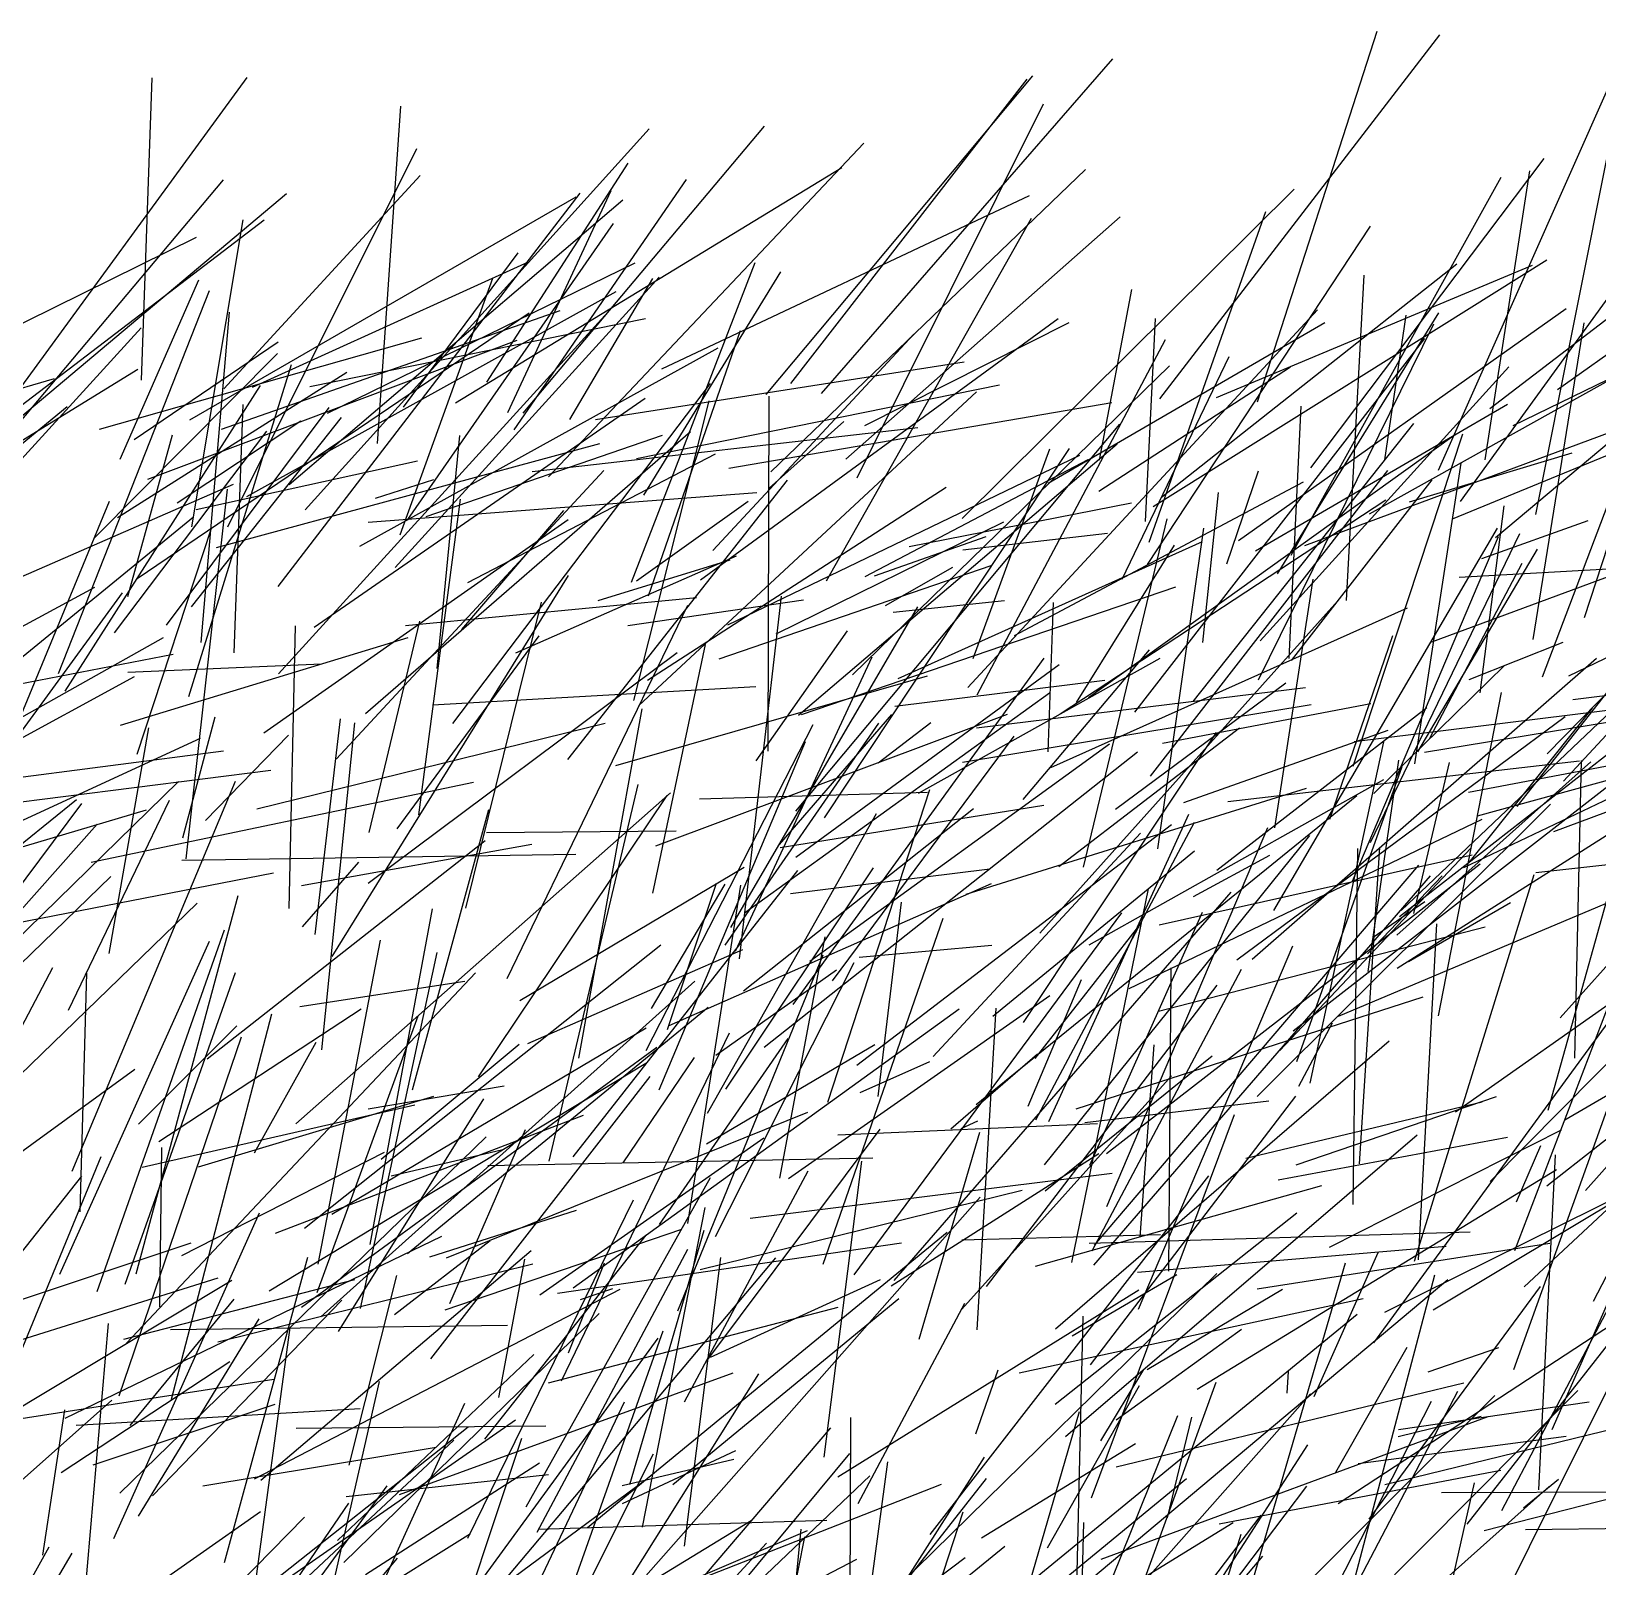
# Model space of a CAD drawing. Header units: metres. Extents: x 0 to 1019, y 0 to 619.
# Drawn here: x 769.9 to 849.4, y 539.2 to 617.1 of the extents above; entities that cross this region are included whole.
import ezdxf

# ---------------------------------------------------------------- set-up
doc = ezdxf.new("R2010")
doc.units = ezdxf.units.M

msp = doc.modelspace()

# ---------------------------------------------------------------- linework, layer by layer
at = {"color": 149}
for p, q in [((827.155, 598.474), (841.359, 616.927)), ((820.121, 531.428), (834.804, 548)), ((799.899, 542.436), (805.653, 545.124))]:
    msp.add_line(p, q, dxfattribs=at)
at = {"color": 84}
for p, q in [((832.108, 598.311), (838.179, 617.112)), ((821.494, 594.185), (835.528, 602.334)), ((779.312, 590.922), (798.746, 596.199)), ((766.867, 576.306), (773.877, 593.277)), ((799.886, 543.337), (805.553, 544.683))]:
    msp.add_line(p, q, dxfattribs=at)
at = {"color": 215}
for p, q in [((809.997, 598.732), (824.768, 615.711)), ((775.828, 594.39), (794.555, 601.443)), ((814.911, 578.473), (827.174, 585.322)), ((848.113, 583.213), (860.333, 584.738))]:
    msp.add_line(p, q, dxfattribs=at)
at = {"color": 41}
for p, q in [((767.458, 596.423), (780.86, 614.769)), ((807.691, 586.544), (819.251, 592.224)), ((791.955, 572.633), (795.796, 588.158))]:
    msp.add_line(p, q, dxfattribs=at)
at = {"color": 126}
for p, q in [((775.509, 599.413), (776.048, 614.75)), ((786.868, 582.504), (803.349, 596.808)), ((810.082, 554.566), (816.163, 572.122))]:
    msp.add_line(p, q, dxfattribs=at)
at = {"color": 160}
for p, q in [((807.19, 598.688), (820.719, 614.858)), ((846.798, 580.456), (859.658, 593.603)), ((843.614, 541.067), (861.865, 545.725))]:
    msp.add_line(p, q, dxfattribs=at)
at = {"color": 108}
for p, q in [((808.44, 599.25), (820.434, 614.683)), ((826.535, 590.059), (837.846, 607.22)), ((812.871, 580.006), (815.545, 582.043)), ((788.334, 552.025), (793.182, 555.771)), ((810.864, 525.915), (813.356, 544.545)), ((796.955, 531.916), (811.793, 539.609))]:
    msp.add_line(p, q, dxfattribs=at)
at = {"color": 109}
for p, q in [((841.292, 594.844), (850.079, 614.651)), ((771.625, 583.642), (781.533, 599.142)), ((808.833, 582.414), (824.996, 596.191)), ((805.838, 570.058), (807.96, 588.463)), ((838.014, 550.577), (851.468, 568.984))]:
    msp.add_line(p, q, dxfattribs=at)
at = {"color": 179}
for p, q in [((811.803, 594.468), (821.26, 613.44)), ((823.35, 561.758), (832.688, 562.856)), ((845.699, 541.117), (862.879, 541.312))]:
    msp.add_line(p, q, dxfattribs=at)
at = {"color": 118}
for p, q in [((787.478, 596.203), (788.651, 613.317)), ((783.797, 592.837), (801.26, 612.163)), ((787.106, 555.575), (790.258, 572.604)), ((783.347, 546.258), (796.015, 546.365)), ((806.476, 527.223), (809.151, 540.747)), ((803.033, 528.934), (817.276, 539.687))]:
    msp.add_line(p, q, dxfattribs=at)
at = {"color": 104}
for p, q in [((794.86, 597.734), (807.101, 612.303)), ((769.392, 598.125), (781.73, 607.547)), ((846.097, 586.253), (848.675, 602.332)), ((771.638, 546.753), (790.745, 555.991)), ((839.265, 546.187), (848.93, 547.588)), ((839.026, 536.257), (846.905, 543.295))]:
    msp.add_line(p, q, dxfattribs=at)
at = {"color": 233}
for p, q in [((846.232, 592.605), (850.097, 611.993)), ((807.288, 580.596), (807.345, 598.598)), ((822.907, 562.455), (840.514, 568.139))]:
    msp.add_line(p, q, dxfattribs=at)
at = {"color": 177}
for p, q in [((779.881, 591.97), (789.473, 611.162)), ((777.956, 597.402), (797.549, 608.719))]:
    msp.add_line(p, q, dxfattribs=at)
at = {"color": 68}
for p, q in [((796.151, 594.515), (812.146, 611.438)), ((804.357, 549.852), (812.996, 553.792))]:
    msp.add_line(p, q, dxfattribs=at)
at = {"color": 99}
for p, q in [((791.438, 598.264), (811.035, 610.212)), ((843.405, 583.561), (844.626, 593.041)), ((789.248, 563.413), (793.12, 577.635)), ((773.255, 553.188), (779.718, 571.525)), ((838.578, 552.13), (854.232, 559.906))]:
    msp.add_line(p, q, dxfattribs=at)
at = {"color": 56}
for p, q in [((793.016, 599.319), (800.184, 610.432)), ((846.787, 558.54), (860.32, 569.195)), ((783.62, 552.387), (801.64, 565.578)), ((780.061, 532.529), (787.967, 543.323)), ((791.923, 533.648), (809.288, 541.064))]:
    msp.add_line(p, q, dxfattribs=at)
at = {"color": 95}
for p, q in [((834.823, 594.977), (846.659, 610.666)), ((817.117, 552.292), (827.752, 564.129))]:
    msp.add_line(p, q, dxfattribs=at)
at = {"color": 232}
for p, q in [((842.415, 593.266), (855.185, 610.9)), ((789.94, 592.495), (801.922, 596.625)), ((823.564, 570.775), (838.522, 579.152)), ((827.127, 571.78), (842.994, 575.333)), ((830.174, 541.398), (844.454, 544.122)), ((811.973, 526.122), (817.186, 542.014))]:
    msp.add_line(p, q, dxfattribs=at)
at = {"color": 250}
for p, q in [((763.362, 590.192), (779.663, 609.571)), ((826.69, 579.329), (838.722, 594.836)), ((787.666, 559.906), (794.657, 565.735)), ((785.498, 551.151), (792.862, 562.962)), ((771.404, 534.93), (781.543, 542.028))]:
    msp.add_line(p, q, dxfattribs=at)
at = {"color": 147}
for p, q in [((779.683, 598.984), (789.64, 609.798)), ((801.373, 567.545), (805.106, 573.853)), ((818.518, 531.339), (823.075, 547.096))]:
    msp.add_line(p, q, dxfattribs=at)
at = {"color": 162}
for p, q in [((794.399, 596.89), (803.154, 609.596)), ((785.441, 540.561), (795.406, 549.984))]:
    msp.add_line(p, q, dxfattribs=at)
at = {"color": 25}
for p, q in [((807.429, 594.771), (823.387, 610.097)), ((800.722, 582.913), (817.852, 598.82)), ((771.432, 543.996), (779.979, 549.637))]:
    msp.add_line(p, q, dxfattribs=at)
at = {"color": 53}
for p, q in [((833.811, 590.545), (844.474, 609.708)), ((785.164, 557.116), (801.094, 566.568))]:
    msp.add_line(p, q, dxfattribs=at)
at = {"color": 103}
for p, q in [((843.651, 595.37), (845.924, 610.032)), ((816.697, 521.26), (832.382, 539.755))]:
    msp.add_line(p, q, dxfattribs=at)
at = {"color": 22}
for p, q in [((764.273, 593.258), (782.855, 608.886)), ((780.838, 593.51), (799.583, 603.91))]:
    msp.add_line(p, q, dxfattribs=at)
at = {"color": 225}
msp.add_line((782.433, 588.943), (797.747, 608.908), dxfattribs=at)
at = {"color": 197}
for p, q in [((794.084, 597.771), (799.327, 609.031)), ((793.632, 547.81), (794.953, 554.818))]:
    msp.add_line(p, q, dxfattribs=at)
at = {"color": 85}
for p, q in [((801.893, 599.993), (820.541, 608.779)), ((810.56, 568.948), (819.768, 581.361)), ((837.722, 569.415), (839.276, 580.131)), ((842.819, 578.517), (853.881, 580.619)), ((843.909, 558.768), (863.525, 578.584)), ((802.703, 552.198), (810.072, 570.263)), ((811.954, 534.905), (818.262, 544.78))]:
    msp.add_line(p, q, dxfattribs=at)
at = {"color": 216}
for p, q in [((817.133, 592.391), (833.966, 609.108)), ((779.206, 532.823), (792.193, 540.904))]:
    msp.add_line(p, q, dxfattribs=at)
at = {"color": 187}
for p, q in [((782.986, 594.124), (799.91, 608.572)), ((847.327, 598.945), (857.989, 606.502)), ((760.503, 578.129), (779.661, 580.611)), ((822.713, 550.936), (828.011, 554.046))]:
    msp.add_line(p, q, dxfattribs=at)
at = {"color": 153}
for p, q in [((826.621, 591.206), (832.54, 607.98)), ((830.614, 578.044), (848.439, 580.104)), ((821.523, 561.81), (828.633, 577.398))]:
    msp.add_line(p, q, dxfattribs=at)
at = {"color": 47}
msp.add_line((778.06, 591.981), (780.66, 607.546), dxfattribs=at)
at = {"color": 213}
for p, q in [((789.005, 592.342), (799.437, 607.357)), ((800.604, 589.236), (806.279, 593.284)), ((813.636, 587.646), (819.271, 588.233)), ((771.802, 567.449), (776.919, 578.111)), ((811.78, 564.671), (827.753, 576.88)), ((834.073, 559.618), (844.233, 563.074))]:
    msp.add_line(p, q, dxfattribs=at)
at = {"color": 71}
for p, q in [((810.241, 589.234), (820.647, 607.63)), ((789.563, 577.365), (791.678, 593.372)), ((817.864, 581.771), (834.553, 583.824)), ((823.851, 555.536), (840.29, 574.806)), ((774.746, 550.564), (792.44, 569.355)), ((787.008, 562.444), (793.905, 563.623)), ((796.15, 548.544), (810.834, 552.389)), ((823.21, 529.81), (830.018, 548.591))]:
    msp.add_line(p, q, dxfattribs=at)
at = {"color": 169}
for p, q in [((811.234, 595.407), (825.153, 607.703)), ((848.694, 587.375), (855.009, 606.713)), ((808.988, 582.455), (827.964, 588.933)), ((775.354, 541.783), (781.475, 551.807))]:
    msp.add_line(p, q, dxfattribs=at)
at = {"color": 32}
for p, q in [((759.313, 597.285), (778.288, 606.67)), ((833.065, 530.528), (842.277, 548.122)), ((822.817, 523.491), (823.298, 541.46))]:
    msp.add_line(p, q, dxfattribs=at)
at = {"color": 61}
for p, q in [((781.137, 599.064), (795.139, 605.415)), ((798.534, 597.427), (817.225, 600.346)), ((765.976, 582.538), (778.133, 592.484)), ((761.089, 550.786), (771.007, 569.623)), ((826.025, 554.171), (841.677, 555.489))]:
    msp.add_line(p, q, dxfattribs=at)
at = {"color": 140}
for p, q in [((788.786, 598.043), (794.616, 605.873)), ((842.847, 584.237), (847.609, 586.131)), ((789.004, 555.105), (804.248, 567.612))]:
    msp.add_line(p, q, dxfattribs=at)
at = {"color": 173}
for p, q in [((826.815, 593.008), (846.781, 605.525)), ((784.036, 599.094), (801.06, 602.544)), ((826.431, 592.249), (826.934, 602.547)), ((806.034, 568.432), (817.702, 577.695)), ((794.622, 529.566), (806.816, 549.012)), ((837.215, 544.465), (847.763, 545.847))]:
    msp.add_line(p, q, dxfattribs=at)
at = {"color": 44}
for p, q in [((784.937, 597.75), (800.537, 605.374)), ((809.397, 569.948), (824.598, 580.973)), ((765.233, 572.499), (772.208, 578.147)), ((845.12, 549.224), (850.242, 563.508)), ((795.716, 553.008), (807.072, 560.989))]:
    msp.add_line(p, q, dxfattribs=at)
at = {"color": 185}
for p, q in [((788.374, 589.917), (801.76, 604.635)), ((812.871, 563.083), (814.047, 572.937)), ((806.377, 556.903), (824.738, 559.191))]:
    msp.add_line(p, q, dxfattribs=at)
at = {"color": 158}
for p, q in [((800.364, 589.17), (806.635, 605.389)), ((774.429, 595.403), (778.407, 604.503)), ((848.2, 565.024), (848.546, 580.13)), ((825.914, 529.682), (844.151, 547.909))]:
    msp.add_line(p, q, dxfattribs=at)
at = {"color": 146}
msp.add_line((800.982, 593.586), (807.933, 604.91), dxfattribs=at)
at = {"color": 36}
msp.add_line((827.241, 593.476), (842.227, 605.314), dxfattribs=at)
at = {"color": 244}
for p, q in [((830.036, 598.543), (846.068, 605.257)), ((781.976, 553.216), (801.085, 564.775)), ((821.852, 547.462), (834.099, 557.168)), ((823.585, 528.713), (834.605, 543.302))]:
    msp.add_line(p, q, dxfattribs=at)
at = {"color": 11}
for p, q in [((836.628, 588.231), (837.521, 604.736)), ((785.889, 542.782), (796.154, 543.903))]:
    msp.add_line(p, q, dxfattribs=at)
at = {"color": 33}
for p, q in [((771.3, 584.539), (778.955, 603.971)), ((838.571, 543.389), (856.75, 547.834)), ((839.146, 525.904), (843.119, 543.471))]:
    msp.add_line(p, q, dxfattribs=at)
at = {"color": 229}
for p, q in [((788.624, 591.568), (793.322, 604.584)), ((827.061, 575.635), (829.391, 591.916)), ((797.682, 565.018), (800.894, 582.743)), ((779.713, 539.436), (783.934, 554.926)), ((820.029, 549.064), (837.468, 552.822))]:
    msp.add_line(p, q, dxfattribs=at)
at = {"color": 87}
for p, q in [((797.234, 597.429), (801.446, 604.575)), ((790.177, 549.768), (801.302, 564.085)), ((795.576, 540.974), (803.218, 555.326))]:
    msp.add_line(p, q, dxfattribs=at)
at = {"color": 168}
for p, q in [((824.094, 595.361), (825.738, 604.009)), ((783.621, 573.778), (795.304, 575.871)), ((772.397, 534.982), (773.824, 551.566))]:
    msp.add_line(p, q, dxfattribs=at)
at = {"color": 183}
for p, q in [((843.889, 597.982), (852.152, 604.308)), ((801.165, 584.203), (816.327, 593.987)), ((837.008, 581.087), (855.205, 583.343))]:
    msp.add_line(p, q, dxfattribs=at)
at = {"color": 96}
for p, q in [((782.445, 584.525), (799.356, 603.088)), ((776.385, 560.8), (786.646, 567.522))]:
    msp.add_line(p, q, dxfattribs=at)
at = {"color": 63}
for p, q in [((831.155, 591.275), (847.771, 603.045)), ((808.695, 575.217), (822.049, 584.988))]:
    msp.add_line(p, q, dxfattribs=at)
at = {"color": 178}
for p, q in [((845.074, 597.11), (858.629, 603.698)), ((828.366, 577.986), (838.731, 581.657)), ((845.641, 553.427), (865.578, 572.032)), ((817.886, 551.239), (818.856, 567.552)), ((793.067, 559.584), (812.593, 559.962))]:
    msp.add_line(p, q, dxfattribs=at)
at = {"color": 89}
msp.add_line((775.29, 589.356), (795.164, 602.83), dxfattribs=at)
at = {"color": 31}
for p, q in [((778.532, 586.102), (779.969, 602.865)), ((775.136, 596.41), (782.441, 601.369)), ((760.21, 582.253), (777.108, 585.519)), ((778.743, 577.078), (782.966, 581.406)), ((792.922, 545.689), (801.11, 556.045))]:
    msp.add_line(p, q, dxfattribs=at)
at = {"color": 9}
for p, q in [((779.568, 596.931), (796.745, 602.95)), ((774.279, 592.456), (785.927, 599.825))]:
    msp.add_line(p, q, dxfattribs=at)
at = {"color": 88}
for p, q in [((803.863, 589.295), (822.008, 602.54)), ((828.854, 583.115), (840.037, 597.224)), ((771.993, 559.289), (780.275, 579.076))]:
    msp.add_line(p, q, dxfattribs=at)
at = {"color": 49}
for p, q in [((812.186, 597.111), (822.553, 602.338)), ((774.132, 586.605), (781.863, 596.821)), ((788.168, 559.059), (793.827, 560.395))]:
    msp.add_line(p, q, dxfattribs=at)
at = {"color": 171}
msp.add_line((817.422, 583.832), (835.151, 602.977), dxfattribs=at)
at = {"color": 125}
for p, q in [((832.157, 584.212), (841.061, 602.277)), ((766.335, 577.379), (774.547, 588.628)), ((801.767, 563.411), (809.176, 581.086))]:
    msp.add_line(p, q, dxfattribs=at)
at = {"color": 206}
for p, q in [((833.117, 589.59), (841.302, 602.834)), ((814.445, 590.979), (825.724, 593.185)), ((835.761, 555.44), (847.526, 561.387))]:
    msp.add_line(p, q, dxfattribs=at)
at = {"color": 50}
for p, q in [((837.787, 592.629), (855.762, 602.662)), ((844.177, 591.433), (857.791, 602.86)), ((833.717, 585.303), (834.321, 598.099)), ((761.799, 545.579), (772.477, 559.03))]:
    msp.add_line(p, q, dxfattribs=at)
at = {"color": 51}
for p, q in [((838.563, 595.379), (839.648, 602.721)), ((773.369, 596.925), (789.724, 601.561)), ((775.287, 580.451), (779.061, 591.906)), ((781.554, 543.614), (795.271, 555.262))]:
    msp.add_line(p, q, dxfattribs=at)
at = {"color": 45}
for p, q in [((765.899, 591.555), (775.48, 602.068)), ((832.941, 572.512), (844.288, 591.909)), ((840.86, 581.255), (845.53, 590.129)), ((816.551, 561.436), (820.953, 565.247)), ((774.407, 542.948), (792.986, 561.026))]:
    msp.add_line(p, q, dxfattribs=at)
at = {"color": 94}
msp.add_line((801.219, 588.477), (805.881, 601.928), dxfattribs=at)
at = {"color": 26}
for p, q in [((804.483, 590.783), (814.682, 601.748)), ((832.996, 576.71), (834.936, 589.313)), ((846.858, 562.388), (851.312, 578.369)), ((790.411, 535.351), (801.717, 550.815))]:
    msp.add_line(p, q, dxfattribs=at)
at = {"color": 92}
for p, q in [((817.892, 583.461), (827.446, 601.483)), ((787.007, 592.221), (806.707, 593.712)), ((835.786, 577.139), (838.974, 586.469)), ((790.128, 554.944), (797.573, 557.318)), ((845.595, 542.213), (847.374, 543.671))]:
    msp.add_line(p, q, dxfattribs=at)
at = {"color": 3}
for p, q in [((825.89, 582.568), (840.596, 601.529)), ((792.593, 564.076), (802.166, 578.342)), ((824.935, 546.682), (831.304, 551.276)), ((775.354, 533.159), (783.779, 541.741))]:
    msp.add_line(p, q, dxfattribs=at)
at = {"color": 152}
msp.add_line((846.563, 584.363), (853.214, 601.908), dxfattribs=at)
at = {"color": 110}
for p, q in [((773.104, 591.398), (782.399, 600.772)), ((792.048, 589.145), (804.616, 595.684)), ((822.097, 582.49), (838.628, 593.349)), ((839.394, 572.515), (857.93, 590.112)), ((777.608, 576.2), (779.237, 582.332)), ((822.696, 554.651), (826.575, 573.609)), ((799.942, 531.122), (811.426, 544.97)), ((781.545, 529.206), (800.942, 543.546))]:
    msp.add_line(p, q, dxfattribs=at)
at = {"color": 2}
for p, q in [((786.586, 590.997), (804.748, 601.057)), ((763.153, 586.726), (780.178, 594.135)), ((771.353, 554.059), (778.959, 570.962)), ((831.511, 559.955), (843.502, 562.799)), ((803.84, 554.294), (820.17, 558.327))]:
    msp.add_line(p, q, dxfattribs=at)
at = {"color": 114}
for p, q in [((756.332, 588.324), (775.319, 599.97)), ((797.768, 552.775), (799.408, 553.343))]:
    msp.add_line(p, q, dxfattribs=at)
at = {"color": 133}
for p, q in [((777.896, 583.369), (783.109, 600.203)), ((797.404, 560.025), (808.792, 574.536))]:
    msp.add_line(p, q, dxfattribs=at)
at = {"color": 228}
for p, q in [((811.567, 584.468), (827.645, 600.145)), ((832.002, 590.764), (844.789, 598.195)), ((821.628, 579.766), (839.713, 587.861)), ((764.161, 566.656), (773.254, 576.894)), ((774.935, 546.395), (780.21, 552.788))]:
    msp.add_line(p, q, dxfattribs=at)
at = {"color": 201}
for p, q in [((824.061, 593.785), (833.791, 600.1)), ((803.217, 556.634), (805.912, 573.804)), ((793.812, 538.404), (807.683, 554.894))]:
    msp.add_line(p, q, dxfattribs=at)
at = {"color": 245}
msp.add_line((825.242, 589.327), (830.679, 600.618), dxfattribs=at)
at = {"color": 116}
msp.add_line((832.245, 586.186), (844.86, 600.087), dxfattribs=at)
at = {"color": 122}
for p, q in [((755.412, 594.893), (771.093, 599.509)), ((804.808, 585.279), (818.605, 590.022)), ((847.46, 567.069), (862.438, 583.831)), ((783.673, 571.685), (786.53, 574.973)), ((796.61, 553.099), (814.053, 555.647))]:
    msp.add_line(p, q, dxfattribs=at)
at = {"color": 204}
for p, q in [((791.289, 581.993), (804.358, 599.243)), ((841.299, 567.165), (844.483, 583.57))]:
    msp.add_line(p, q, dxfattribs=at)
at = {"color": 251}
for p, q in [((800.618, 595.44), (819.026, 599.187)), ((821.495, 580.568), (821.757, 588.143)), ((813.521, 553.471), (824.059, 560.19))]:
    msp.add_line(p, q, dxfattribs=at)
at = {"color": 212}
for p, q in [((842.002, 592.389), (858.398, 599.129)), ((804.169, 560.678), (812.697, 565.721)), ((802.452, 543.391), (813.921, 552.835))]:
    msp.add_line(p, q, dxfattribs=at)
at = {"color": 60}
for p, q in [((784.263, 586.894), (801.053, 598.496)), ((762.842, 557.888), (778.329, 572.881)), ((783.533, 567.649), (791.904, 568.925))]:
    msp.add_line(p, q, dxfattribs=at)
at = {"color": 170}
for p, q in [((800.479, 583.168), (804.293, 598.37)), ((848.747, 558.313), (855.587, 566.015)), ((775.537, 559.498), (789.375, 562.653))]:
    msp.add_line(p, q, dxfattribs=at)
at = {"color": 199}
for p, q in [((805.3, 594.949), (824.725, 598.28)), ((833.925, 566.406), (853.027, 581.277)), ((823.729, 555.245), (831.292, 569.539)), ((826.155, 555.941), (826.865, 565.697))]:
    msp.add_line(p, q, dxfattribs=at)
at = {"color": 6}
for p, q in [((753.158, 582.89), (771.732, 598.074)), ((779.472, 536.242), (794.468, 546.667))]:
    msp.add_line(p, q, dxfattribs=at)
at = {"color": 224}
msp.add_line((776.767, 586.98), (785.017, 598.036), dxfattribs=at)
at = {"color": 191}
for p, q in [((778.036, 587.911), (785.654, 597.518)), ((827.091, 567.404), (843.654, 571.679))]:
    msp.add_line(p, q, dxfattribs=at)
at = {"color": 19}
for p, q in [((780.207, 585.586), (780.657, 598.19)), ((787.05, 576.478), (789.614, 587.194)), ((791.147, 552.58), (794.983, 561.409))]:
    msp.add_line(p, q, dxfattribs=at)
at = {"color": 42}
for p, q in [((834.517, 591.025), (852.531, 597.72)), ((808.563, 567.743), (821.282, 585.308)), ((803.054, 540.272), (804.889, 554.915))]:
    msp.add_line(p, q, dxfattribs=at)
at = {"color": 155}
for p, q in [((777.321, 593.189), (783.581, 597.35)), ((817.334, 573.339), (834.599, 578.717)), ((778.401, 559.511), (790.327, 563.086)), ((767.383, 545.274), (773.459, 560.037))]:
    msp.add_line(p, q, dxfattribs=at)
at = {"color": 243}
for p, q in [((795.327, 594.786), (814.877, 597.009)), ((807.858, 575.862), (813.556, 582.462)), ((839.172, 571.259), (849.016, 580.05)), ((804.634, 565.173), (810.762, 569.499)), ((829.052, 548.225), (847.281, 559.375)), ((831.414, 528.961), (840.929, 547.626))]:
    msp.add_line(p, q, dxfattribs=at)
at = {"color": 55}
for p, q in [((807.348, 593.935), (811.129, 597.314)), ((830.555, 590.094), (832.164, 594.818)), ((807.087, 565.573), (826.032, 580.567)), ((823.633, 549.466), (834.06, 563.102)), ((849.151, 552.688), (853.327, 560.752))]:
    msp.add_line(p, q, dxfattribs=at)
at = {"color": 98}
for p, q in [((808.691, 577.556), (825.129, 597.179)), ((830.046, 574.552), (840.706, 582.811)), ((836.968, 557.606), (837.204, 575.653)), ((797.526, 536.151), (806.429, 541.569))]:
    msp.add_line(p, q, dxfattribs=at)
at = {"color": 4}
for p, q in [((836.96, 579.831), (842.52, 596.702)), ((803.803, 578.186), (815.364, 578.519)), ((826.083, 552.292), (833.903, 570.727))]:
    msp.add_line(p, q, dxfattribs=at)
at = {"color": 135}
for p, q in [((774.81, 588.445), (777.082, 596.641)), ((777.764, 575.142), (779.866, 593.895)), ((840.043, 572.364), (841.854, 580.027)), ((803.05, 547.589), (809.315, 559.31))]:
    msp.add_line(p, q, dxfattribs=at)
at = {"color": 27}
for p, q in [((790.502, 584.788), (791.65, 596.606)), ((784.596, 551.893), (803.57, 568.932)), ((777.004, 547.648), (782.114, 567.279)), ((841.436, 542.995), (851.981, 543.02))]:
    msp.add_line(p, q, dxfattribs=at)
at = {"color": 120}
for p, q in [((810.145, 577.215), (822.573, 595.957)), ((786.045, 544.377), (788.448, 554.001))]:
    msp.add_line(p, q, dxfattribs=at)
at = {"color": 38}
msp.add_line((817.682, 585.289), (821.585, 595.927), dxfattribs=at)
at = {"color": 141}
for p, q in [((823.54, 583.322), (841.975, 596.536)), ((792.053, 540.665), (800.459, 557.842))]:
    msp.add_line(p, q, dxfattribs=at)
at = {"color": 83}
for p, q in [((778.269, 592.849), (789.505, 595.316)), ((778.611, 543.319), (790.449, 545.284))]:
    msp.add_line(p, q, dxfattribs=at)
at = {"color": 16}
for p, q in [((805.241, 587.012), (823.107, 595.618)), ((833.718, 533.435), (848.356, 548.171))]:
    msp.add_line(p, q, dxfattribs=at)
at = {"color": 175}
msp.add_line((812.203, 589.463), (823.518, 595.398), dxfattribs=at)
at = {"color": 100}
msp.add_line((839.816, 593.251), (848.074, 595.722), dxfattribs=at)
at = {"color": 8}
msp.add_line((840.084, 579.946), (842.439, 595.207), dxfattribs=at)
at = {"color": 186}
for p, q in [((785.403, 580.205), (798.953, 594.84)), ((780.529, 534.419), (786.015, 542.453))]:
    msp.add_line(p, q, dxfattribs=at)
at = {"color": 74}
for p, q in [((787.372, 593.433), (790.331, 594.375)), ((797.123, 580.167), (808.267, 594.348)), ((846.375, 543.122), (847.23, 560.125))]:
    msp.add_line(p, q, dxfattribs=at)
at = {"color": 166}
msp.add_line((833.841, 585.201), (840.967, 594.365), dxfattribs=at)
at = {"color": 34}
for p, q in [((819.787, 586.456), (834.445, 594.259)), ((812.679, 589.498), (818.347, 591.489)), ((813.242, 587.989), (816.65, 589.935)), ((806.675, 580.112), (811.321, 586.701)), ((831.838, 570.048), (849.308, 585.31)), ((834.783, 563.75), (838.526, 581.075)), ((842.74, 541.384), (855.42, 557.56)), ((824.179, 539.615), (843.816, 546.851))]:
    msp.add_line(p, q, dxfattribs=at)
at = {"color": 150}
msp.add_line((829.335, 586.116), (830.134, 593.725), dxfattribs=at)
at = {"color": 196}
msp.add_line((791.751, 586.772), (796.93, 592.8), dxfattribs=at)
at = {"color": 139}
for p, q in [((781.703, 581.525), (797.139, 592.356)), ((839.311, 572.206), (858.575, 587.248)), ((774.814, 584.601), (784.635, 585.03))]:
    msp.add_line(p, q, dxfattribs=at)
at = {"color": 112}
for p, q in [((823.282, 574.707), (827.537, 592.389)), ((777.557, 555.01), (787.823, 560.251))]:
    msp.add_line(p, q, dxfattribs=at)
at = {"color": 65}
for p, q in [((843.493, 590.365), (848.885, 592.3)), ((820.24, 566.837), (830.025, 581.549))]:
    msp.add_line(p, q, dxfattribs=at)
at = {"color": 252}
for p, q in [((845.277, 577.794), (856.49, 592.005)), ((810.826, 543.782), (826.085, 553.274))]:
    msp.add_line(p, q, dxfattribs=at)
at = {"color": 76}
for p, q in [((813.878, 584.278), (829.321, 591.226)), ((837.278, 559.66), (838.317, 575.71))]:
    msp.add_line(p, q, dxfattribs=at)
at = {"color": 182}
for p, q in [((817.168, 590.81), (824.508, 591.65)), ((805.625, 570.447), (812.559, 585.374)), ((775.348, 561.667), (780.344, 566.657)), ((845.25, 557.741), (846.483, 560.595)), ((810.225, 528.681), (828.51, 543.694))]:
    msp.add_line(p, q, dxfattribs=at)
at = {"color": 79}
for p, q in [((836.928, 574), (844.327, 591.492)), ((788.899, 586.968), (803.662, 588.397))]:
    msp.add_line(p, q, dxfattribs=at)
at = {"color": 208}
for p, q in [((837.835, 575.963), (845.42, 591.638)), ((755.287, 573.583), (775.147, 584.387))]:
    msp.add_line(p, q, dxfattribs=at)
at = {"color": 28}
for p, q in [((840.952, 586.138), (855.884, 591.663)), ((786.999, 573.902), (802.667, 585.603)), ((814.943, 550.775), (818.028, 561.267)), ((794.911, 536.87), (800.008, 547.593)), ((765.702, 529.243), (771.982, 539.913))]:
    msp.add_line(p, q, dxfattribs=at)
at = {"color": 69}
for p, q in [((794.495, 585.587), (805.678, 590.512)), ((782.306, 556.145), (797.915, 562.124))]:
    msp.add_line(p, q, dxfattribs=at)
at = {"color": 123}
for p, q in [((822.936, 583.071), (827.908, 591.051)), ((833.237, 565.412), (842.93, 575.669)), ((774.669, 553.559), (780.272, 569.372))]:
    msp.add_line(p, q, dxfattribs=at)
at = {"color": 57}
for p, q in [((840.251, 580.554), (846.316, 590.851)), ((821.315, 559.604), (834.759, 576.319))]:
    msp.add_line(p, q, dxfattribs=at)
at = {"color": 70}
for p, q in [((798.66, 588.236), (805.369, 590.294)), ((814.774, 539.113), (830.044, 554.099))]:
    msp.add_line(p, q, dxfattribs=at)
at = {"color": 10}
for p, q in [((842.334, 589.426), (853.759, 590.059)), ((827.606, 554.225), (827.724, 569.602))]:
    msp.add_line(p, q, dxfattribs=at)
at = {"color": 223}
msp.add_line((847.904, 584.412), (859.71, 590.132), dxfattribs=at)
at = {"color": 62}
for p, q in [((754.508, 578.828), (773.128, 588.913)), ((756.206, 550.681), (775.169, 564.459))]:
    msp.add_line(p, q, dxfattribs=at)
at = {"color": 154}
for p, q in [((785.171, 570.184), (797.164, 589.514)), ((776.437, 552.41), (776.527, 560.49)), ((756.988, 532.555), (773.992, 547.681))]:
    msp.add_line(p, q, dxfattribs=at)
at = {"color": 128}
for p, q in [((847.627, 579.071), (857.241, 589.435)), ((808.321, 558.923), (821.58, 568.205)), ((790.901, 552.256), (802.916, 556.355))]:
    msp.add_line(p, q, dxfattribs=at)
at = {"color": 163}
for p, q in [((794.045, 569.069), (803.208, 588.001)), ((801.594, 575.79), (819.436, 582.48)), ((772.395, 557.221), (772.738, 569.331))]:
    msp.add_line(p, q, dxfattribs=at)
at = {"color": 239}
for p, q in [((800.168, 586.969), (809.083, 588.275)), ((802.269, 566.68), (818.614, 573.89))]:
    msp.add_line(p, q, dxfattribs=at)
at = {"color": 241}
for p, q in [((821.075, 571.361), (836.041, 588.047)), ((837.687, 570.321), (841.478, 574.272)), ((818.119, 540.694), (825.923, 545.468))]:
    msp.add_line(p, q, dxfattribs=at)
at = {"color": 102}
for p, q in [((805.404, 571.652), (814.883, 587.914)), ((840.283, 554.797), (841.213, 571.844)), ((784.418, 553.14), (789.536, 567.177)), ((817.827, 545.971), (818.956, 549.204))]:
    msp.add_line(p, q, dxfattribs=at)
at = {"color": 81}
for p, q in [((763.228, 578.851), (776.623, 586.361)), ((799.932, 559.714), (803.547, 565.052)), ((774.093, 540.648), (781.493, 557.17)), ((797.166, 550.077), (798.983, 554.648))]:
    msp.add_line(p, q, dxfattribs=at)
at = {"color": 238}
for p, q in [((774.43, 581.922), (789.037, 586.366)), ((828.862, 573.221), (832.736, 575.321))]:
    msp.add_line(p, q, dxfattribs=at)
at = {"color": 18}
for p, q in [((783, 572.621), (783.318, 586.951)), ((820.227, 578.143), (826.63, 585.739)), ((813.711, 582.875), (824.362, 584.194)), ((790.261, 582.951), (806.661, 583.883)), ((817.073, 561.46), (817.924, 561.84))]:
    msp.add_line(p, q, dxfattribs=at)
at = {"color": 73}
msp.add_line((788.468, 576.661), (795.682, 586.445), dxfattribs=at)
at = {"color": 77}
for p, q in [((801.447, 573.392), (804.115, 586.005)), ((784.652, 565.446), (786.331, 582.028))]:
    msp.add_line(p, q, dxfattribs=at)
at = {"color": 66}
msp.add_line((838.008, 578.455), (844.641, 584.941), dxfattribs=at)
at = {"color": 157}
for p, q in [((799.569, 579.869), (815.366, 584.421)), ((806.092, 572.402), (821.568, 583.555))]:
    msp.add_line(p, q, dxfattribs=at)
at = {"color": 136}
msp.add_line((824.908, 577.657), (833.555, 584.059), dxfattribs=at)
at = {"color": 111}
for p, q in [((817.154, 580.033), (834.825, 582.968)), ((772.95, 574.966), (792.349, 579.031)), ((818.689, 567.154), (828.914, 575.533)), ((839.251, 545.833), (843.461, 546.864))]:
    msp.add_line(p, q, dxfattribs=at)
at = {"color": 172}
for p, q in [((827.298, 581.004), (837.868, 583.012)), ((785.768, 539.433), (798.712, 552.061))]:
    msp.add_line(p, q, dxfattribs=at)
at = {"color": 12}
for p, q in [((840.583, 580.544), (854.3, 582.804)), ((824.167, 545.616), (826.343, 549.222))]:
    msp.add_line(p, q, dxfattribs=at)
at = {"color": 132}
for p, q in [((842.569, 574.696), (859.832, 582.905)), ((825.596, 568.554), (843.515, 577.139))]:
    msp.add_line(p, q, dxfattribs=at)
at = {"color": 167}
for p, q in [((842.852, 574.952), (849.097, 582.771)), ((820.831, 565.01), (826.166, 571.805)), ((804.136, 549.598), (812.974, 561.419))]:
    msp.add_line(p, q, dxfattribs=at)
at = {"color": 46}
for p, q in [((847.148, 576.523), (863.76, 582.69)), ((845.171, 555.258), (852.46, 574.379))]:
    msp.add_line(p, q, dxfattribs=at)
at = {"color": 124}
msp.add_line((773.863, 570.34), (775.883, 581.775), dxfattribs=at)
at = {"color": 142}
for p, q in [((781.354, 577.665), (799.026, 582.02)), ((776.971, 551.262), (794.07, 551.47)), ((841.695, 531.776), (850.021, 548.516))]:
    msp.add_line(p, q, dxfattribs=at)
at = {"color": 234}
for p, q in [((784.312, 571.297), (785.599, 582.231)), ((823.816, 554.522), (840.88, 574.275))]:
    msp.add_line(p, q, dxfattribs=at)
at = {"color": 242}
msp.add_line((801.095, 565.416), (809.566, 581.952), dxfattribs=at)
at = {"color": 205}
for p, q in [((805.105, 570.754), (812.901, 582.015)), ((796.8, 548.659), (805.331, 566.299)), ((784.706, 536.054), (787.58, 548.62)), ((774.351, 532.291), (792.067, 546.32)), ((792.275, 526.577), (801.471, 544.953))]:
    msp.add_line(p, q, dxfattribs=at)
at = {"color": 30}
msp.add_line((822.03, 574.748), (831.202, 581.782), dxfattribs=at)
at = {"color": 39}
for p, q in [((831.069, 570.008), (847.724, 582.362)), ((795.625, 541.126), (810.259, 541.593))]:
    msp.add_line(p, q, dxfattribs=at)
at = {"color": 93}
for p, q in [((843.276, 577.312), (861.391, 582.308)), ((807.886, 558.934), (810.185, 571.172)), ((837.778, 541.643), (846.463, 553.432))]:
    msp.add_line(p, q, dxfattribs=at)
at = {"color": 75}
msp.add_line((761.094, 573.235), (778.489, 581.254), dxfattribs=at)
at = {"color": 48}
for p, q in [((766.178, 577.617), (782.067, 579.625)), ((783.324, 561.696), (802.344, 578.49)), ((777.543, 575.068), (797.536, 575.379))]:
    msp.add_line(p, q, dxfattribs=at)
at = {"color": 164}
msp.add_line((834.106, 564.861), (839.445, 579.814), dxfattribs=at)
at = {"color": 203}
for p, q in [((760.366, 562.438), (777.378, 579.049)), ((821.859, 551.288), (838.789, 565.903)), ((833.155, 558.847), (844.787, 561.009)), ((819.606, 525.163), (832.304, 541.843))]:
    msp.add_line(p, q, dxfattribs=at)
at = {"color": 248}
msp.add_line((796.188, 559.801), (800.701, 578.899), dxfattribs=at)
at = {"color": 1}
for p, q in [((810.321, 562.792), (815.491, 578.649)), ((824.445, 560.187), (843.412, 574.878)), ((808.569, 537.053), (808.956, 541.126))]:
    msp.add_line(p, q, dxfattribs=at)
at = {"color": 180}
for p, q in [((759.866, 561.155), (772.478, 577.937)), ((824.946, 544.299), (842.573, 548.553))]:
    msp.add_line(p, q, dxfattribs=at)
at = {"color": 254}
for p, q in [((761.011, 573.247), (775.75, 577.618)), ((842.152, 562.3), (859, 574.161)), ((772.193, 546.399), (786.595, 547.248))]:
    msp.add_line(p, q, dxfattribs=at)
at = {"color": 214}
msp.add_line((807.898, 575.704), (821.265, 577.854), dxfattribs=at)
at = {"color": 198}
for p, q in [((817.833, 562.68), (837.152, 578.339)), ((794.693, 567.953), (806.081, 574.719)), ((802.19, 566.468), (804.663, 573.892)), ((818.361, 553.438), (830.073, 568.728))]:
    msp.add_line(p, q, dxfattribs=at)
at = {"color": 40}
for p, q in [((832.102, 563.071), (846.969, 577.903)), ((821.346, 558.287), (829.811, 565.145)), ((795.017, 542.27), (804.371, 558.967))]:
    msp.add_line(p, q, dxfattribs=at)
at = {"color": 78}
for p, q in [((804.212, 562.229), (812.785, 577.435)), ((817.619, 536.011), (837.159, 552.032))]:
    msp.add_line(p, q, dxfattribs=at)
at = {"color": 176}
for p, q in [((820.862, 561.896), (828.912, 576.988)), ((811.86, 542.432), (817.268, 552.597))]:
    msp.add_line(p, q, dxfattribs=at)
at = {"color": 130}
for p, q in [((778.836, 564.98), (792.935, 576.058)), ((790.687, 533.401), (794.797, 545.74))]:
    msp.add_line(p, q, dxfattribs=at)
at = {"color": 21}
for p, q in [((793.002, 576.477), (802.63, 576.562)), ((820.974, 529.316), (828.065, 546.892))]:
    msp.add_line(p, q, dxfattribs=at)
at = {"color": 58}
for p, q in [((815.653, 565.106), (826.172, 576.444)), ((841.013, 552.263), (858.648, 562.819))]:
    msp.add_line(p, q, dxfattribs=at)
at = {"color": 82}
for p, q in [((824.462, 557.494), (832.635, 576.725)), ((812.695, 530.315), (830.883, 541.473)), ((775.758, 524.432), (788.485, 539.658))]:
    msp.add_line(p, q, dxfattribs=at)
at = {"color": 15}
for p, q in [((839.2, 569.582), (849.797, 576.314)), ((786.863, 538.83), (795.699, 544.492))]:
    msp.add_line(p, q, dxfattribs=at)
at = {"color": 113}
msp.add_line((836.223, 567.145), (855.372, 575.233), dxfattribs=at)
at = {"color": 151}
for p, q in [((846.233, 574.436), (855.603, 575.478)), ((760.468, 561.168), (773.941, 574.246))]:
    msp.add_line(p, q, dxfattribs=at)
at = {"color": 190}
for p, q in [((805.14, 563.449), (812.632, 574.679)), ((831.672, 537.828), (836.575, 554.633))]:
    msp.add_line(p, q, dxfattribs=at)
at = {"color": 107}
msp.add_line((808.428, 573.368), (818.538, 574.63), dxfattribs=at)
at = {"color": 117}
for p, q in [((769.092, 571.865), (782.195, 574.422)), ((832.097, 553.316), (846.935, 555.632))]:
    msp.add_line(p, q, dxfattribs=at)
at = {"color": 52}
msp.add_line((840.069, 554.727), (846.15, 574.346), dxfattribs=at)
at = {"color": 230}
msp.add_line((775.231, 554.079), (780.399, 573.268), dxfattribs=at)
at = {"color": 226}
for p, q in [((813.683, 553.743), (830.769, 573.447)), ((839.768, 569.932), (844.942, 572.911))]:
    msp.add_line(p, q, dxfattribs=at)
at = {"color": 80}
for p, q in [((837.981, 571.168), (840.606, 572.97)), ((844.507, 542.083), (852.227, 556.746))]:
    msp.add_line(p, q, dxfattribs=at)
at = {"color": 97}
for p, q in [((811.654, 554.027), (825.233, 572.392)), ((836.087, 544.023), (839.71, 550.364))]:
    msp.add_line(p, q, dxfattribs=at)
at = {"color": 161}
for p, q in [((823.61, 559.599), (829.313, 572.429)), ((820.843, 554.467), (835.368, 558.562))]:
    msp.add_line(p, q, dxfattribs=at)
at = {"color": 255}
for p, q in [((783.768, 556.397), (801.845, 570.774)), ((770.505, 539.806), (771.608, 547.177)), ((796.296, 528.594), (807.213, 540.414)), ((799.609, 524.28), (819.294, 540.265))]:
    msp.add_line(p, q, dxfattribs=at)
at = {"color": 195}
for p, q in [((784.457, 554.568), (787.62, 571.008)), ((781.087, 536.935), (783.048, 551.353)), ((764.721, 529.313), (770.814, 540.229))]:
    msp.add_line(p, q, dxfattribs=at)
at = {"color": 227}
msp.add_line((795.099, 565.762), (806.01, 570.536), dxfattribs=at)
at = {"color": 64}
for p, q in [((811.909, 570.139), (818.635, 570.751)), ((788.592, 542.883), (805.522, 549.06))]:
    msp.add_line(p, q, dxfattribs=at)
at = {"color": 72}
for p, q in [((847.701, 561.9), (863.713, 571.188)), ((820.47, 562.582), (823.189, 569.018))]:
    msp.add_line(p, q, dxfattribs=at)
at = {"color": 221}
for p, q in [((786.608, 552.318), (790.496, 570.374)), ((834.981, 547.855), (838.232, 555.162))]:
    msp.add_line(p, q, dxfattribs=at)
at = {"color": 220}
msp.add_line((804.626, 555.974), (811.652, 569.879), dxfattribs=at)
at = {"color": 174}
for p, q in [((797.404, 553.367), (816.979, 567.522)), ((766.482, 545.605), (780.093, 553.759))]:
    msp.add_line(p, q, dxfattribs=at)
at = {"color": 105}
for p, q in [((834.207, 563.607), (835.92, 566.811)), ((781.238, 543.677), (799.78, 553.296)), ((785.206, 532.818), (791.899, 547.515)), ((827.88, 529.882), (831.277, 540.879))]:
    msp.add_line(p, q, dxfattribs=at)
at = {"color": 231}
msp.add_line((774.378, 547.897), (780.572, 566.099), dxfattribs=at)
at = {"color": 222}
for p, q in [((781.236, 560.215), (784.359, 565.838)), ((822.368, 545.823), (840.208, 561.139))]:
    msp.add_line(p, q, dxfattribs=at)
at = {"color": 119}
for p, q in [((801.778, 556.58), (808.307, 566.014)), ((836.836, 537.778), (841.099, 554.025))]:
    msp.add_line(p, q, dxfattribs=at)
at = {"color": 217}
msp.add_line((811.954, 563.281), (815.492, 564.852), dxfattribs=at)
at = {"color": 202}
msp.add_line((790.968, 554.896), (809.294, 562.287), dxfattribs=at)
at = {"color": 247}
msp.add_line((823.686, 542.713), (830.941, 562.165), dxfattribs=at)
at = {"color": 249}
msp.add_line((810.832, 561.132), (823.989, 561.704), dxfattribs=at)
at = {"color": 184}
for p, q in [((810.139, 544.789), (812.046, 559.799)), ((847.064, 546.191), (852.591, 558.817))]:
    msp.add_line(p, q, dxfattribs=at)
at = {"color": 24}
msp.add_line((815.512, 540.866), (829.64, 559.057), dxfattribs=at)
at = {"color": 188}
msp.add_line((800.834, 538.476), (818.048, 557.972), dxfattribs=at)
at = {"color": 101}
for p, q in [((800.914, 541.23), (804.091, 557.454)), ((822.815, 537.888), (841.766, 553.794)), ((796.914, 536.942), (801.967, 551.188)), ((840.768, 549.117), (844.358, 550.337))]:
    msp.add_line(p, q, dxfattribs=at)
at = {"color": 54}
for p, q in [((798.122, 541.218), (816.371, 556.202)), ((776.069, 542.819), (785.671, 552.75)), ((773.049, 544.394), (782.282, 547.466))]:
    msp.add_line(p, q, dxfattribs=at)
at = {"color": 115}
for p, q in [((800.266, 543.395), (804.051, 556.299)), ((779.368, 550.627), (795.359, 554.581))]:
    msp.add_line(p, q, dxfattribs=at)
at = {"color": 14}
msp.add_line((823.572, 555.635), (842.901, 556.216), dxfattribs=at)
at = {"color": 134}
msp.add_line((759.797, 549.563), (778.022, 555.651), dxfattribs=at)
at = {"color": 13}
msp.add_line((817.112, 555.803), (827.198, 556.074), dxfattribs=at)
at = {"color": 246}
msp.add_line((763.349, 548.848), (779.388, 553.875), dxfattribs=at)
at = {"color": 237}
msp.add_line((774.607, 550.768), (786.318, 553.797), dxfattribs=at)
at = {"color": 106}
for p, q in [((826.516, 549.226), (833.372, 553.306)), ((836.202, 542.429), (853, 553.442))]:
    msp.add_line(p, q, dxfattribs=at)
at = {"color": 240}
msp.add_line((822.929, 537.457), (823.263, 551.929), dxfattribs=at)
at = {"color": 35}
for p, q in [((833.621, 548.031), (833.68, 549.122)), ((821.466, 540.189), (826.13, 548.409))]:
    msp.add_line(p, q, dxfattribs=at)
at = {"color": 189}
msp.add_line((764.139, 545.921), (782.215, 548.732), dxfattribs=at)
at = {"color": 17}
for p, q in [((811.433, 531), (811.483, 546.791)), ((812.275, 535.941), (818.359, 543.706))]:
    msp.add_line(p, q, dxfattribs=at)
at = {"color": 194}
for p, q in [((827.551, 541.699), (828.785, 546.816)), ((824.616, 529.884), (834.671, 545.405))]:
    msp.add_line(p, q, dxfattribs=at)
at = {"color": 235}
msp.add_line((795.633, 528.88), (810.462, 546.271), dxfattribs=at)
at = {"color": 138}
msp.add_line((775.121, 530.471), (791.341, 545.637), dxfattribs=at)
at = {"color": 156}
msp.add_line((796.065, 528.254), (812.441, 543.836), dxfattribs=at)
at = {"color": 129}
msp.add_line((802.596, 538.122), (816.084, 543.412), dxfattribs=at)

doc.saveas('drawing.dxf')
